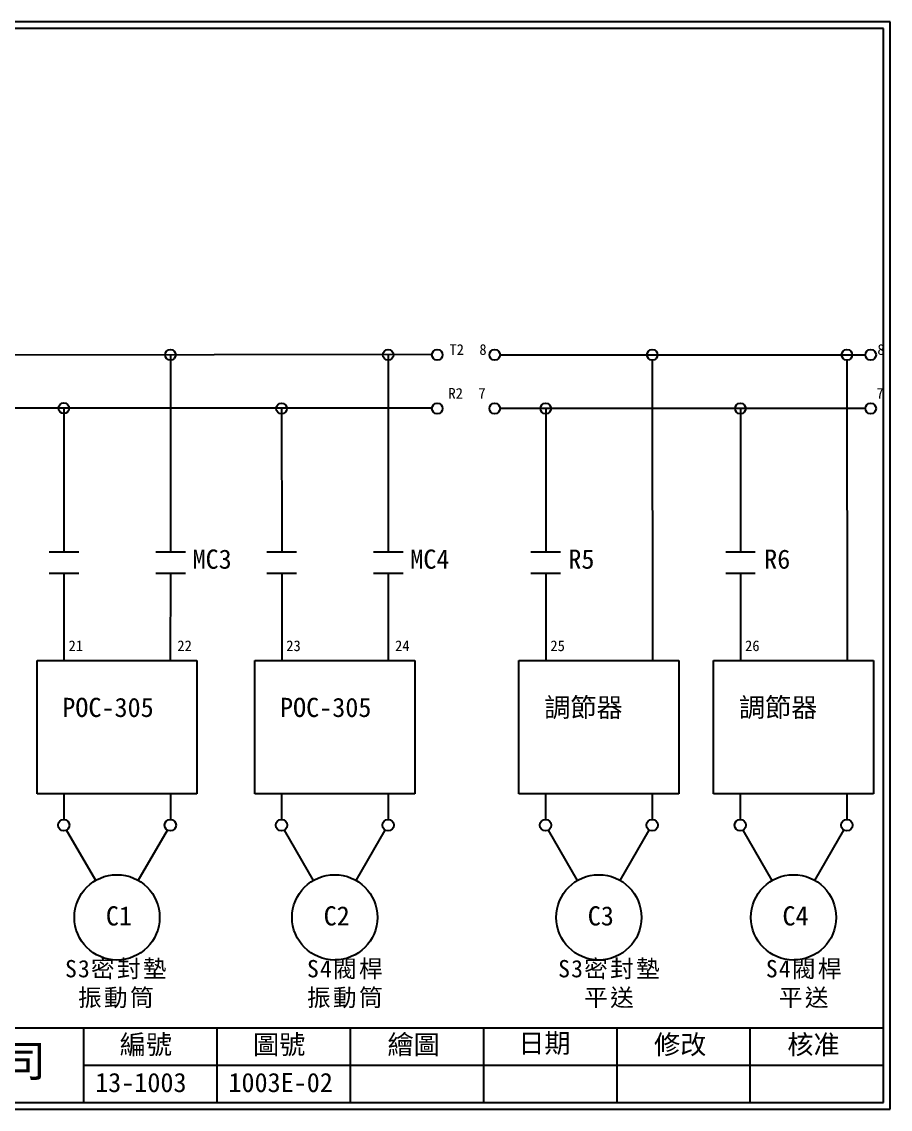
# Model space of a CAD drawing. Extents: x 10 to 297, y 3 to 207.
# Drawn here: x 134.1 to 297, y 3 to 207 of the extents above; entities that cross this region are included whole.
import ezdxf

# ---------------------------------------------------------------- set-up
doc = ezdxf.new("R2010")
doc.units = 0
doc.layers.get('0').update_dxf_attribs({"linetype": 'CONTINUOUS'})
doc.layers.add('圖框層', color=7, linetype='CONTINUOUS')
doc.layers.add('標尺寸層', color=3, linetype='CONTINUOUS')
doc.styles.add('STSL', font='KAIU.TTF')
doc.styles.add('標楷體', font='KAIU.TTF')

msp = doc.modelspace()

# ---------------------------------------------------------------- linework, layer by layer
for p, q in [((114.35, 144.49), (211.05, 144.63)), ((161.98, 144.5), (162, 107.54)), ((202.82, 144.49), (202.84, 107.54)), ((223.81, 144.49), (292.33, 144.49)), ((141.98, 134.44), (142.01, 107.54)), ((182.83, 134.46), (182.85, 107.54)), ((223.81, 134.49), (292.33, 134.49)), ((232.37, 134.46), (232.39, 107.54)), ((268.89, 134.46), (268.91, 107.54)), ((161.97, 62.19), (161.97, 57.36)), ((202.81, 62.19), (202.81, 57.36)), ((252.35, 62.19), (252.35, 57.36)), ((288.87, 62.19), (288.87, 57.36)), ((147.96, 45.92), (142.51, 55.36)), ((155.96, 45.92), (161.42, 55.37)), ((188.8, 45.92), (183.35, 55.36)), ((196.8, 45.92), (202.26, 55.37)), ((238.34, 45.92), (232.89, 55.36)), ((246.34, 45.92), (251.8, 55.37)), ((274.86, 45.92), (269.41, 55.36)), ((282.86, 45.92), (288.32, 55.37))]:
    msp.add_line(p, q)
for centre, radius in [((141.97, 56.29), 1.07), ((161.97, 56.29), 1.07), ((182.81, 56.29), 1.07), ((202.81, 56.29), 1.07), ((232.35, 56.29), 1.07), ((252.35, 56.29), 1.07), ((268.87, 56.29), 1.07), ((288.87, 56.29), 1.07), ((151.96, 38.99), 8), ((192.8, 38.99), 8), ((242.34, 38.99), 8), ((278.86, 38.99), 8)]:
    msp.add_circle(centre, radius)
at = {"layer": '圖框層', "color": 7}
for p, q in [((297, 206.97), (10, 206.97)), ((297, 3), (297, 206.97)), ((295.75, 205.72), (11.25, 205.72)), ((295.75, 4.25), (295.75, 205.72)), ((11.25, 18.25), (295.75, 18.25)), ((145.75, 4.25), (145.75, 18.25)), ((170.75, 4.25), (170.75, 18.25)), ((195.75, 4.25), (195.75, 18.25)), ((220.75, 4.25), (220.75, 18.25)), ((245.75, 4.25), (245.75, 18.25)), ((270.75, 4.25), (270.75, 18.25)), ((145.75, 11.25), (295.75, 11.25)), ((11.25, 4.25), (295.75, 4.25)), ((10, 3), (297, 3))]:
    msp.add_line(p, q, dxfattribs=at)
at = {"layer": '標尺寸層', "color": 7}
for p, q in [((252.36, 143.5), (252.39, 87.19)), ((288.88, 143.5), (288.91, 87.19)), ((211.04, 134.52), (22.11, 134.44)), ((139.22, 107.54), (144.79, 107.54)), ((159.22, 107.54), (164.79, 107.54)), ((180.07, 107.54), (185.63, 107.54)), ((200.07, 107.54), (205.63, 107.54)), ((229.61, 107.54), (235.17, 107.54)), ((266.13, 107.54), (271.69, 107.54)), ((139.22, 103.57), (144.79, 103.57)), ((142.01, 103.57), (142.01, 87.18)), ((159.22, 103.57), (164.79, 103.57)), ((162.01, 103.57), (161.96, 87.19)), ((180.07, 103.57), (185.63, 103.57)), ((182.85, 103.57), (182.86, 87.18)), ((200.07, 103.57), (205.63, 103.57)), ((202.85, 103.57), (202.85, 87.19)), ((229.61, 103.57), (235.17, 103.57)), ((232.39, 103.57), (232.4, 87.18)), ((266.13, 103.57), (271.69, 103.57)), ((268.91, 103.57), (268.92, 87.18)), ((136.96, 87.18), (161.96, 87.19)), ((136.96, 62.18), (136.96, 87.18)), ((161.96, 87.19), (166.96, 87.19)), ((166.96, 87.19), (166.96, 62.19)), ((177.81, 87.18), (202.8, 87.19)), ((177.81, 62.18), (177.81, 87.18)), ((202.8, 87.19), (207.8, 87.19)), ((207.8, 87.19), (207.8, 62.19)), ((227.35, 87.18), (252.34, 87.19)), ((227.35, 62.18), (227.35, 87.18)), ((252.34, 87.19), (257.34, 87.19)), ((257.34, 87.19), (257.34, 62.19)), ((263.87, 87.18), (288.86, 87.19)), ((263.87, 62.18), (263.87, 87.18)), ((288.86, 87.19), (293.86, 87.19)), ((293.86, 87.19), (293.86, 62.19)), ((141.96, 62.18), (136.96, 62.18)), ((166.96, 62.19), (141.96, 62.18)), ((141.97, 62.18), (141.97, 57.36)), ((182.81, 62.18), (177.81, 62.18)), ((207.8, 62.19), (182.81, 62.18)), ((182.81, 62.18), (182.81, 57.36)), ((232.35, 62.18), (227.35, 62.18)), ((257.34, 62.19), (232.35, 62.18)), ((232.35, 62.18), (232.35, 57.36)), ((268.87, 62.18), (263.87, 62.18)), ((293.86, 62.19), (268.87, 62.18)), ((268.87, 62.18), (268.87, 57.36))]:
    msp.add_line(p, q, dxfattribs=at)
for centre in [(161.98, 144.5), (202.82, 144.5), (212.04, 144.5), (222.81, 144.5), (252.36, 144.5), (288.88, 144.5), (293.33, 144.49), (141.98, 134.48), (182.83, 134.44), (212.04, 134.44), (222.81, 134.44), (232.37, 134.44), (268.89, 134.44), (293.33, 134.43)]:
    msp.add_circle(centre, 1, dxfattribs=at)

# ---------------------------------------------------------------- texts
at = {"color": 0, "char_height": 3.25, "attachment_point": 2, "style": '標楷體'}
for s, insert, width in [('{\\T1.1;S3密封墊\\P振動筒}', (151.96, 30.99), 24.1454), ('{\\T1.1;S4閥桿\\P振動筒}', (194.91, 30.99), 28.3722), ('{\\T1.1;S3密封墊\\P平送}', (244.46, 30.99), 28.3722), ('{\\T1.1;S4閥桿\\P平送}', (280.98, 30.99), 28.3722)]:
    msp.add_mtext(s, dxfattribs=dict(at, insert=insert, width=width))
at = {"layer": '圖框層', "color": 4, "style": 'STSL'}
for s, height, p in [('T2', 2, (214.32, 144.49)), ('8', 2, (219.93, 144.49)), ('8', 2, (294.59, 144.49)), ('R2', 2, (214.13, 136.27)), ('7', 2, (219.74, 136.27)), ('7', 2, (294.4, 136.27)), ('MC3', 3.6, (166.13, 104.38)), ('MC4', 3.6, (206.97, 104.38)), ('R5', 3.6, (236.62, 104.38)), ('R6', 3.6, (273.35, 104.38)), ('21', 2, (142.87, 88.93)), ('22', 2, (163.28, 88.93)), ('23', 2, (183.71, 88.93)), ('24', 2, (204.12, 88.93)), ('25', 2, (233.25, 88.93)), ('26', 2, (269.77, 88.93)), ('POC-305', 3.6, (141.7, 76.57)), ('POC-305', 3.6, (182.54, 76.57)), ('調節器', 3.6, (232.08, 76.57)), ('調節器', 3.6, (268.6, 76.57)), ('C1', 3.6, (149.87, 37.47)), ('C2', 3.6, (190.72, 37.47)), ('C3', 3.6, (240.26, 37.47)), ('C4', 3.6, (276.78, 37.47)), ('編號', 3.6, (152.47, 13.34)), ('圖號', 3.6, (177.47, 13.34)), ('繪圖', 3.6, (202.69, 13.34)), ('日期', 3.6, (227.22, 13.59)), ('修改', 3.6, (252.69, 13.34)), ('核准', 3.6, (277.69, 13.34)), ('泓陞自動化科技有限公司', 6, (48.6, 9.08)), ('13-1003', 3.6, (147.86, 6.22)), ('1003E-02', 3.6, (172.86, 6.22))]:
    msp.add_text(s, height=height, dxfattribs=at).set_placement(p)

doc.saveas('drawing.dxf')
